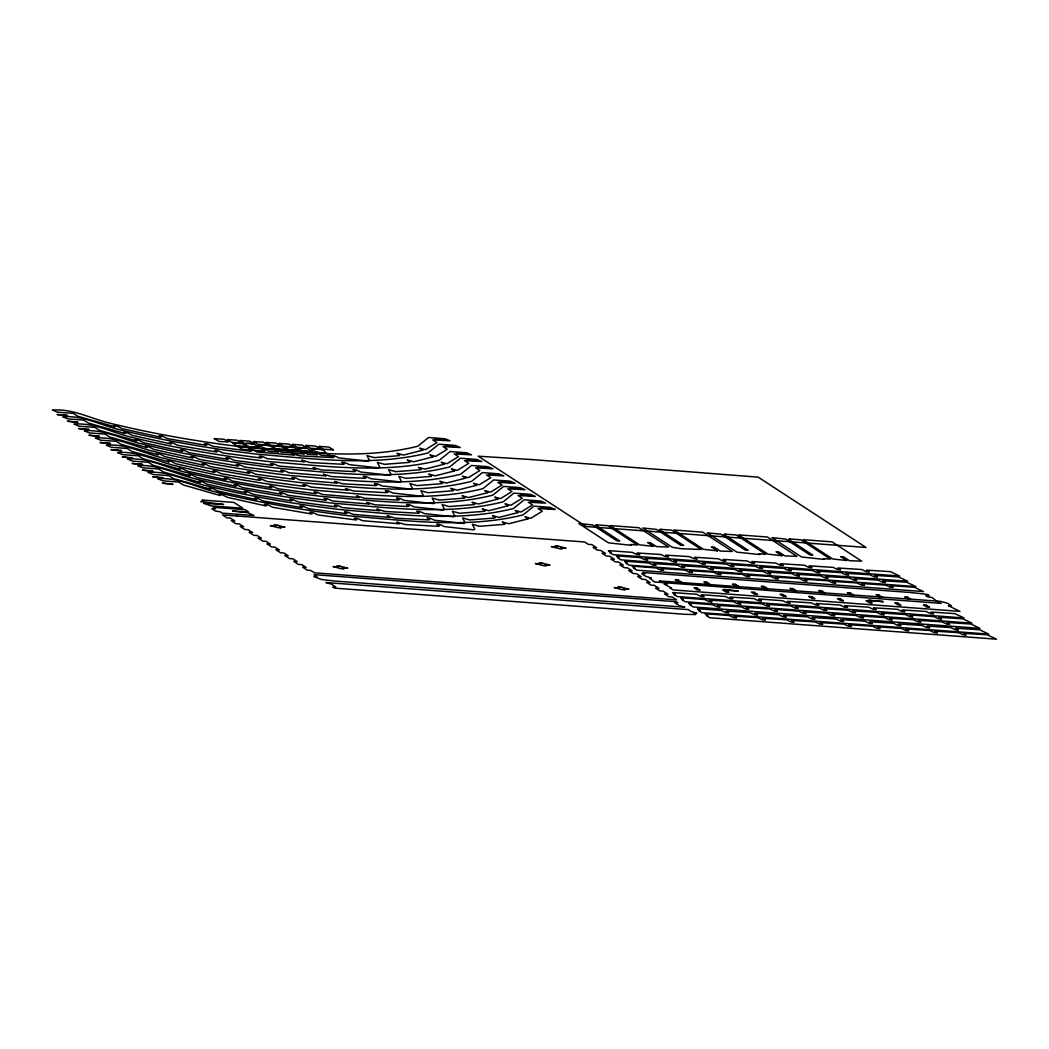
<?xml version="1.0" encoding="UTF-8"?>
<svg xmlns="http://www.w3.org/2000/svg" width="1049" height="1049" viewBox="0 0 1049 1049"><rect width="100%" height="100%" fill="white"/><g stroke="black" fill="none" stroke-linecap="round" stroke-linejoin="round"><path stroke-width="1.5" d="M214.35 438.679L224.132 439.256L228.564 441.983L218.835 441.393L214.298 438.639M239.828 440.462L249.636 441.17L254.081 443.897M241.427 443.045L231.645 442.337L227.253 439.505L237.035 440.226L241.467 442.953M237.966 446.52L247.774 447.228L252.206 449.955M253.478 441.563L263.299 442.193L267.744 444.92M254.028 443.989L244.247 443.281L239.854 440.593M266.249 442.442L276.057 443.137L280.489 445.864M252.193 450.034L242.385 449.326L237.992 446.638M259.391 447.451C236.025 447.582 246.699 437.944 259.405 447.372M267.692 445.012L257.831 444.278L253.53 441.616M264.23 448.487L274.038 449.182L278.483 451.909M279.165 443.399L288.973 444.107L293.405 446.835M264.794 450.978C241.519 451.149 252.088 441.498 264.807 450.886M280.437 445.969L270.668 445.248L266.249 442.547M276.975 449.431L286.783 450.139L291.229 452.866L281.486 452.263L277.002 449.562M284.489 446.874L294.297 447.582L298.742 450.309M292.369 444.396L302.178 445.091L306.623 447.818M278.431 452.014L268.649 451.293L264.256 448.605M285.774 449.444L275.913 448.71L271.612 445.904L281.381 446.612L285.826 449.352M293.353 446.926L283.584 446.218L279.191 443.53M297.706 447.871L307.514 448.566L311.946 451.293M305.888 445.405L315.697 446.1L320.129 448.828M298.716 450.401L288.829 449.667L284.528 447.005M306.596 447.91L296.788 447.202L292.396 444.514M319.093 446.389L328.901 447.084L333.346 449.811M304.118 453.811C291.399 444.383 280.804 454.165 304.144 453.837M311.907 451.398L302.125 450.677L297.732 447.989M320.089 448.933L310.307 448.211L305.915 445.523M316.614 452.394L326.423 453.102L330.868 455.83M333.32 449.903L323.433 449.182L319.132 446.507M330.841 455.909L320.955 455.187L316.654 452.525M662.981 582.497L659.362 580.936L940.363 601.326L947.522 603.241L951.338 605.732L948.375 605.745L960.005 611.383L673.17 589.944L669.983 587.873L671.426 587.978L664.109 584.031L667.321 584.031L665.236 582.667M725.606 590.181L728.793 592.265L725.895 592.042L722.709 589.971L738.352 591.059L723.666 589.433L724.584 590.036M422.76 450.165L403.485 455.069L396.955 453.312L399.839 455.161L399.131 455.686L374.191 457.613L367.019 455.633L369.445 460.327L368.291 461.18L339.115 457.954L334.356 455.791L331.458 455.607L334.054 457.272L332.73 457.587L299.765 455.856L291.596 453.456L294.192 455.122L257.307 452.027L251.891 449.719L248.993 449.497L251.432 451.07L249.924 451.201L212.934 446.323L207.348 443.858L204.463 443.635L206.758 445.117L205.342 445.169L167.591 438.626L161.952 435.991L159.055 435.768L161.153 437.118L159.959 437.118L122.104 428.674L116.465 425.842L113.58 425.632L115.351 426.759L114.459 426.733L77.941 416.296L73.417 413.372L57.577 412.178L52.45 410.08C73.128 408.402 92.01 419.22 111.719 423.652C156.301 434.496 201.565 442.232 247.131 447.517C303.672 452.067 362.01 460.157 417.83 446.218L428.608 437.485L445.025 438.731L449.995 440.803L432.713 439.885L436.961 442.573L425.461 449.68L419.692 448.198L422.76 450.165M433.027 456.866L413.752 461.77L407.222 460.013L410.107 461.862L409.398 462.386L384.472 464.314L377.299 462.321L379.725 467.028L378.571 467.88L349.396 464.655L344.623 462.491L341.738 462.307L344.334 463.973L342.997 464.287L310.032 462.543L301.863 460.144L304.459 461.809L267.587 458.728L262.158 456.407L259.273 456.197L261.712 457.757L260.191 457.902L223.201 453.024L217.628 450.546L214.73 450.336L217.038 451.817L215.609 451.87L177.858 445.327L172.22 442.678L169.322 442.468L171.433 443.819L170.226 443.819L132.371 435.374L126.745 432.542L123.848 432.319L125.618 433.46L124.726 433.434L88.221 422.996L83.684 420.072L67.857 418.879L62.717 416.781C83.409 415.102 102.291 425.92 121.986 430.339C166.568 441.196 211.832 448.933 257.411 454.217C313.939 458.767 372.29 466.844 428.097 452.919L438.875 444.186L455.292 445.419L460.262 447.503L442.98 446.572L447.228 449.26L435.728 456.381L429.959 454.899L433.027 456.866M444.291 464.209L425.015 469.113L418.499 467.356L421.383 469.205L420.675 469.729L395.735 471.657L388.563 469.664L390.989 474.371L389.835 475.223L360.659 471.998L355.899 469.834L353.002 469.65L355.598 471.316L354.26 471.63L321.296 469.9L313.14 467.487L315.736 469.152L278.85 466.071L273.422 463.763L270.537 463.54L272.976 465.113L271.455 465.245L234.465 460.367L228.892 457.889L226.007 457.679L228.302 459.16L226.872 459.213L189.122 452.67L183.483 450.021L180.598 449.811L182.696 451.162L181.49 451.162L143.634 442.717L138.009 439.885L135.111 439.662L136.881 440.803L136.003 440.777L99.485 430.339L94.948 427.415L79.121 426.222L73.994 424.124C94.672 422.445 113.554 433.263 133.249 437.682C177.845 448.539 223.109 456.276 268.675 461.56C325.203 466.11 383.554 474.187 439.361 460.262L450.139 451.529L466.556 452.762L471.526 454.846L454.243 453.915L458.492 456.617L446.992 463.724L441.223 462.242L444.291 464.209M454.571 470.909L435.296 475.813L428.766 474.056L431.65 475.905L430.942 476.43L406.002 478.357L398.83 476.364L401.256 481.058L400.102 481.924L370.926 478.698L366.167 476.534L363.269 476.351L365.865 478.016L364.541 478.331L331.576 476.587L323.407 474.187L326.003 475.853L289.118 472.771L283.702 470.45L280.804 470.24L283.243 471.801L281.735 471.932L244.745 467.067L239.159 464.589L236.274 464.379L238.582 465.861L237.153 465.913L199.402 459.37L193.763 456.721L190.866 456.512L192.964 457.862L191.77 457.862L153.915 449.418L148.276 446.572L145.391 446.363L147.162 447.503L146.27 447.477L109.752 437.04L105.228 434.116L89.388 432.922L84.261 430.811C104.939 429.133 123.821 439.951 143.529 444.383C188.112 455.227 233.376 462.963 278.942 468.26C335.483 472.811 393.821 480.888 449.641 466.962L460.419 458.229L476.836 459.462L481.806 461.547L464.523 460.616L468.772 463.304L457.272 470.411L451.503 468.942L454.571 470.909M465.664 478.147L446.389 483.051L439.859 481.294L442.757 483.143L442.049 483.668L417.109 485.595L409.936 483.602L412.362 488.296L411.208 489.162L382.033 485.936L377.273 483.773L374.375 483.589L376.971 485.254L375.634 485.569L342.669 483.825L334.513 481.425L337.096 483.091L300.224 480.009L294.795 477.688L291.91 477.479L294.349 479.039L292.828 479.17L255.838 474.305L250.265 471.827L247.38 471.617L249.675 473.086L248.246 473.151L210.495 466.608L204.857 463.96L201.972 463.75L204.07 465.1L202.863 465.1L165.008 456.656L159.382 453.811L156.485 453.601L158.255 454.742L157.376 454.715L120.858 444.265L116.321 441.354L100.494 440.16L95.367 438.049C116.046 436.371 134.928 447.189 154.623 451.621C199.218 462.465 244.483 470.201 290.048 475.499C346.576 480.049 404.927 488.126 460.734 474.2L471.512 465.468L487.929 466.7L492.899 468.785L475.617 467.854L479.865 470.542L468.365 477.649L462.596 476.18L465.664 478.147M476.6 485.281L457.325 490.171L450.795 488.414L453.679 490.276L452.971 490.788L428.044 492.715L420.872 490.735L423.298 495.43L422.144 496.282L392.969 493.056L388.209 490.906L385.311 490.722L387.907 492.387L386.57 492.689L353.605 490.958L345.449 488.559L348.032 490.224L311.16 487.129L305.731 484.822L302.846 484.612L305.285 486.172L303.764 486.303L266.774 481.439L261.201 478.96L258.316 478.737L260.611 480.219L259.182 480.272L221.431 473.742L215.792 471.093L212.908 470.87L215.006 472.22L213.799 472.234L175.944 463.789L170.318 460.944L167.42 460.734L169.191 461.862L168.312 461.848L131.794 451.398L127.257 448.487L111.43 447.28L106.303 445.182C126.981 443.504 145.863 454.322 165.558 458.754C210.141 469.598 255.418 477.334 300.984 482.632C357.512 487.182 415.863 495.259 471.67 481.321L482.448 472.588L498.865 473.833L503.835 475.905L486.552 474.987L490.801 477.675L479.301 484.782L473.532 483.301L476.6 485.281M487.877 492.624L468.588 497.514L462.071 495.757L464.956 497.619L464.248 498.131L439.308 500.058L432.136 498.078L434.561 502.773L433.407 503.625L404.232 500.399L399.472 498.249L396.574 498.065L399.171 499.73L397.846 500.032L364.868 498.301L356.712 495.902L359.309 497.567L322.423 494.472L317.008 492.165L314.11 491.955L316.549 493.515L315.041 493.646L278.051 488.782L272.465 486.303L269.58 486.093L271.875 487.562L270.458 487.628L232.694 481.085L227.056 478.436L224.171 478.226L226.269 479.563L225.063 479.577L187.22 471.132L181.582 468.287L178.684 468.077L180.454 469.205L179.576 469.191L143.057 458.741L138.52 455.83L122.694 454.637L117.567 452.525C138.245 450.847 157.127 461.665 176.835 466.097C221.418 476.941 266.682 484.677 312.248 489.975C368.776 494.525 427.127 502.602 482.933 488.664L493.712 479.944L510.129 481.176L515.098 483.248L497.816 482.33L502.065 485.018L490.565 492.125L484.795 490.644L487.877 492.624M497.816 499.101L478.528 504.005L472.011 502.248L474.895 504.097L474.187 504.621L449.247 506.549L442.075 504.556L444.501 509.25L443.347 510.116L414.171 506.89L409.412 504.726L406.514 504.543L409.11 506.208L407.786 506.523L374.821 504.779L366.652 502.379L369.248 504.044L332.363 500.963L326.947 498.642L324.049 498.432L326.488 499.993L324.98 500.124L287.99 495.259L282.404 492.781L279.519 492.571L281.814 494.04L280.398 494.105L242.634 487.562L236.995 484.913L234.111 484.704L236.209 486.054L235.002 486.054L197.16 477.61L191.521 474.764L188.636 474.554L190.407 475.695L189.515 475.669L152.997 465.218L148.473 462.307L132.633 461.114L127.506 459.003C148.184 457.325 167.066 468.142 186.774 472.575C231.357 483.419 276.621 491.155 322.187 496.452C378.715 501.002 437.066 509.08 492.873 495.154L503.651 486.421L520.081 487.654L525.038 489.739L507.755 488.808L512.004 491.496L500.504 498.603L494.735 497.134L497.816 499.101M508.083 505.802L488.808 510.693L482.278 508.935L485.163 510.797L484.454 511.309L459.528 513.236L452.342 511.256L454.768 515.951L453.614 516.803L424.452 513.577L419.679 511.427L416.794 511.243L419.377 512.909L418.053 513.21L385.088 511.479L376.919 509.08L379.515 510.745L342.643 507.65L337.214 505.343L334.329 505.133L336.768 506.693L335.247 506.824L298.257 501.96L292.684 499.481L289.786 499.258L292.094 500.74L290.665 500.793L252.914 494.263L247.276 491.614L244.378 491.404L246.489 492.742L245.282 492.755L207.427 484.31L201.788 481.465L198.904 481.255L200.674 482.383L199.782 482.37L163.264 471.919L158.74 469.008L142.913 467.815L137.773 465.704C158.451 464.025 177.347 474.843 197.042 479.275C241.624 490.119 286.888 497.855 332.467 503.153C388.995 507.703 447.346 515.78 503.153 501.842L513.931 493.122L530.348 494.354L535.318 496.426L518.036 495.508L522.284 498.196L510.784 505.303L505.015 503.822L508.083 505.802M518.35 512.489L499.075 517.393L492.558 515.636L495.443 517.485L494.735 518.009L469.795 519.937L462.622 517.944L465.048 522.651L463.894 523.503L434.719 520.278L429.959 518.114L427.061 517.931L429.657 519.596L428.32 519.911L395.355 518.18L387.199 515.767L389.795 517.445L352.91 514.351L347.481 512.043L344.597 511.82L347.035 513.394L345.514 513.525L308.524 508.647L302.951 506.169L300.066 505.959L302.361 507.441L300.932 507.493L263.181 500.95L257.543 498.301L254.658 498.091L256.756 499.442L255.55 499.442L217.707 490.998L212.068 488.165L209.171 487.942L210.941 489.083L210.062 489.057L173.544 478.619L169.007 475.695L153.18 474.502L148.053 472.404C168.732 470.726 187.614 481.543 207.309 485.962C251.904 496.82 297.169 504.556 342.735 509.84C399.263 514.39 457.613 522.468 513.42 508.542L524.198 499.809L540.615 501.042L545.585 503.127L528.303 502.196L532.551 504.897L521.051 512.004L515.282 510.522L518.35 512.489M528.08 518.835L508.804 523.726L502.274 521.982L505.159 523.831L504.451 524.356L479.524 526.27L472.338 524.29L474.764 528.984L473.61 529.85L444.448 526.611L439.675 524.461L436.79 524.277L439.374 525.942L438.049 526.257L405.084 524.513L396.915 522.114L399.512 523.779L362.639 520.697L357.211 518.376L354.326 518.167L356.752 519.727L355.244 519.858L318.253 514.993L312.681 512.515L309.783 512.305L312.091 513.774L310.661 513.84L272.91 507.296L267.272 504.648L264.374 504.438L266.485 505.788L265.279 505.788L227.423 497.344L221.785 494.499L218.9 494.289L220.67 495.43L219.779 495.403L183.26 484.953L178.736 482.042L162.91 480.848L157.77 478.737C178.448 477.059 197.33 487.877 217.038 492.309C261.621 503.153 306.885 510.889 352.464 516.187C408.992 520.737 467.329 528.814 523.149 514.875L533.928 506.156L550.345 507.388L555.314 509.46L538.032 508.542L542.281 511.23L530.781 518.337L525.011 516.855L528.08 518.835M232.59 442.98L236.89 445.786L246.79 446.52L242.45 443.727L232.629 442.98M258.854 444.946C271.416 454.794 282.561 444.92 258.854 444.946M303.135 451.372L307.436 454.178L317.336 454.899L312.917 452.093L303.135 451.372M311.251 448.867C323.42 458.452 334.946 448.841 311.251 448.867M696.628 613.075L693.599 613.101L695.789 614.544L685.049 614.321L334.5 588.122L332.743 586.968L335.798 586.955L331.55 584.162L326.003 582.536L688.288 609.613L691.265 611.567L696.628 613.075M202.247 501.278L200.818 501.54L223.647 504.49L203.598 503.363L211.111 505.867L242.83 508.241L233.914 502.419L202.195 500.045L204.319 501.435L202.247 501.278M213.393 508.555L211.95 508.804L215.36 511.033L220.133 511.755L222.257 513.131L253.976 515.505L247.892 512.738L232.511 511.073L248.429 511.886L245.046 509.683L213.327 507.323L215.451 508.699L213.393 508.555M532.066 459.58L478.2 456.197L586.076 526.532L866.015 547.447L758.178 477.151L532.066 459.58M596.868 524.88L595.439 525.143L619.736 540.982L616.838 540.773L592.541 524.933L578.864 523.543L608.472 542.844L630.436 545.218L631.393 545.047L630.541 544.497L637.438 545.008L607.83 525.706L596.868 524.88M660.713 529.352L659.283 529.614L683.581 545.454L680.683 545.231L656.386 529.391L642.722 528.001L672.33 547.303L681.876 548.758L701.296 549.466L671.688 530.165L660.713 529.352M609.299 550.659L608.341 550.83L611.108 552.626L609.653 552.521L612.839 554.606L899.675 576.032L890.483 571.666L866.5 570.118L869.254 571.915L866.356 571.705L861.793 569.528L837.81 567.981L840.577 569.777L837.679 569.555L833.116 567.378L809.133 565.831L811.887 567.627L808.989 567.417L804.426 565.241L780.443 563.693L783.21 565.49L780.312 565.28L775.749 563.09L751.766 561.543L754.519 563.352L751.622 563.129L747.058 560.953L723.076 559.405L725.842 561.202L722.945 560.992L718.381 558.802L694.399 557.255L697.152 559.065L694.254 558.842L689.691 556.665L665.709 555.118L668.475 556.914L665.577 556.704L661.014 554.515L637.031 552.967L639.785 554.777L636.887 554.554L632.324 552.377L609.299 550.659M653.566 546.398L639.615 544.864L610.007 525.562L638.959 527.726L668.58 547.027L656.412 546.608L650.459 542.726L647.613 542.517L653.566 546.398M725.252 534.177L723.823 534.439L748.121 550.279L745.223 550.056L720.925 534.216L707.262 532.826L736.87 552.128L758.833 554.501L759.778 554.331L758.938 553.78L765.822 554.292L736.214 534.99L725.252 534.177M617.35 555.904L616.392 556.075L619.159 557.884L617.717 557.766L620.903 559.851L907.739 581.277L898.534 576.911L874.551 575.363L877.305 577.173L874.42 576.95L869.844 574.773L845.861 573.226L848.628 575.022L845.73 574.813L841.167 572.636L817.184 571.089L819.938 572.885L817.053 572.662L812.477 570.486L788.494 568.938L791.261 570.735L788.363 570.525L783.8 568.348L759.817 566.801L762.571 568.597L759.686 568.374L755.11 566.198L731.127 564.65L733.894 566.46L730.996 566.237L726.433 564.06L702.45 562.513L705.203 564.31L702.319 564.1L697.742 561.91L673.76 560.363L676.526 562.172L673.628 561.949L669.065 559.773L645.083 558.225L647.849 560.022L644.951 559.812L640.375 557.622L617.35 555.904M625.532 561.241L624.575 561.412L627.341 563.208L625.899 563.103L629.085 565.188L915.921 586.614L906.716 582.247L882.734 580.7L885.487 582.51L882.602 582.287L878.026 580.11L854.043 578.563L856.81 580.359L853.912 580.149L849.349 577.96L825.366 576.412L828.12 578.222L825.235 577.999L820.659 575.822L796.676 574.275L799.443 576.071L796.545 575.862L791.982 573.672L767.999 572.125L770.753 573.934L767.868 573.711L763.292 571.535L739.309 569.987L742.076 571.784L739.178 571.574L734.615 569.384L710.632 567.85L713.386 569.646L710.501 569.423L705.925 567.247L681.942 565.699L684.709 567.496L681.811 567.286L677.248 565.109L653.265 563.562L656.018 565.359L653.134 565.136L648.557 562.959L625.532 561.241M633.15 566.198L632.193 566.381L634.947 568.178L633.504 568.073L636.691 570.145L923.526 591.584L914.322 587.217L890.339 585.67L893.105 587.466L890.208 587.243L885.644 585.067L861.662 583.519L864.415 585.329L861.531 585.106L856.954 582.929L832.972 581.382L835.738 583.178L832.84 582.969L828.277 580.779L804.295 579.232L807.048 581.041L804.163 580.818L799.587 578.642L775.604 577.094L778.371 578.891L775.473 578.681L770.91 576.491L746.927 574.944L749.681 576.753L746.796 576.53L742.22 574.354L718.237 572.806L721.004 574.603L718.106 574.393L713.543 572.203L689.56 570.669L692.314 572.466L689.429 572.243L684.853 570.066L660.87 568.519L663.637 570.315L660.739 570.105L656.176 567.929L633.15 566.198M717.424 550.856L703.473 549.322L673.864 530.02L702.817 532.184L732.425 551.486L720.257 551.066L714.317 547.198L711.471 546.988L717.424 550.856M789.949 539.002L788.52 539.265L812.818 555.105L809.92 554.895L785.622 539.055L771.946 537.665L801.554 556.967L823.517 559.34L824.475 559.169L823.622 558.619L830.52 559.13L800.911 539.829L789.949 539.002M642.762 573.606L641.804 573.777L645.633 576.268L651.324 578.025L649.436 577.894L654.366 581.946L941.202 603.372L936.56 601.195L932.063 597.471L927.88 596.907L925.795 595.557L929.126 595.557L927.316 594.377L911.083 592.554L642.814 572.479L644.781 573.764L642.762 573.606M781.951 555.682L768.012 554.147L738.404 534.846L767.357 537.009L796.965 556.311L784.796 555.891L778.856 552.01L776.011 551.8L781.951 555.682M846.648 560.52L832.696 558.986L803.088 539.684L832.041 541.848L861.662 561.149L849.493 560.73L843.54 556.849L840.695 556.639L846.648 560.52M673.642 592.606L672.697 592.777L675.451 594.573L674.009 594.468L677.195 596.553L964.031 617.979L954.826 613.613L930.843 612.065L933.61 613.875L930.712 613.652L926.149 611.475L902.153 609.928L904.92 611.724L902.022 611.515L897.459 609.325L873.476 607.777L876.243 609.587L873.345 609.364L868.782 607.187L844.786 605.64L847.553 607.437L844.655 607.227L840.092 605.037L816.109 603.49L818.876 605.299L815.978 605.076L811.415 602.9L787.419 601.352L790.185 603.149L787.288 602.939L782.724 600.749L759.699 599.031L758.742 599.215L761.508 601.011L758.611 600.789L754.047 598.612L730.065 597.065L732.818 598.861L729.92 598.651L725.357 596.475L702.332 594.744L701.375 594.927L704.141 596.724L701.243 596.501L696.68 594.324L673.642 592.606M681.627 597.799L680.67 597.982L683.437 599.779L681.981 599.674L685.167 601.746L972.003 623.185L962.798 618.818L938.816 617.271L941.582 619.067L938.685 618.858L934.121 616.668L911.096 614.95L910.139 615.12L912.892 616.93L910.008 616.707L905.431 614.53L881.448 612.983L884.215 614.78L881.317 614.57L876.754 612.38L852.771 610.833L855.525 612.642L852.64 612.419L848.064 610.243L824.081 608.695L826.848 610.492L823.95 610.282L819.387 608.105L795.404 606.558L798.171 608.354L795.273 608.132L790.697 605.955L766.714 604.408L769.481 606.204L766.583 605.994L762.02 603.818L738.037 602.27L740.804 604.067L737.906 603.844L733.33 601.667L709.347 600.12L712.114 601.929L709.216 601.706L704.653 599.53L681.627 597.799M689.599 603.005L688.642 603.175L691.409 604.985L689.954 604.867L693.153 606.951L979.976 628.377L970.784 624.011L946.801 622.463L949.555 624.273L946.657 624.05L942.094 621.873L918.111 620.326L920.878 622.123L917.98 621.913L913.417 619.723L889.434 618.189L892.188 619.985L889.29 619.762L884.727 617.586L860.744 616.038L863.511 617.835L860.613 617.625L856.05 615.448L832.067 613.901L834.82 615.697L831.936 615.475L827.359 613.298L803.377 611.751L806.143 613.547L803.246 613.337L798.682 611.161L775.657 609.43L774.7 609.613L777.453 611.41L774.568 611.2L769.992 609.01L746.009 607.463L748.776 609.272L745.878 609.049L741.315 606.873L717.332 605.325L720.086 607.122L717.201 606.912L712.625 604.722L689.599 603.005M698.398 608.735L697.441 608.918L700.207 610.715L698.752 610.61L701.938 612.682L988.774 634.12L979.582 629.754L955.587 628.207L958.353 630.003L955.455 629.793L950.892 627.604L926.91 626.056L929.676 627.866L926.778 627.643L922.215 625.466L898.219 623.919L900.986 625.715L898.088 625.506L893.525 623.316L869.542 621.769L872.309 623.578L869.411 623.355L864.848 621.178L840.852 619.631L843.619 621.428L840.721 621.218L836.158 619.028L812.175 617.481L814.942 619.29L812.044 619.067L807.481 616.891L783.498 615.343L786.252 617.14L783.354 616.93L778.791 614.753L754.808 613.206L757.575 615.002L754.677 614.78L750.114 612.603L726.131 611.056L728.885 612.852L725.987 612.642L721.424 610.466L698.398 608.735M706.174 613.809L705.216 613.98L707.97 615.776L706.528 615.671L709.714 617.756L996.55 639.182L987.345 634.815L963.362 633.268L966.129 635.065L963.231 634.855L958.668 632.678L934.685 631.131L937.439 632.927L934.554 632.717L929.978 630.528L905.995 628.98L908.762 630.79L905.864 630.567L901.301 628.39L877.318 626.843L880.072 628.639L877.187 628.43L872.611 626.24L848.628 624.693L851.395 626.502L848.497 626.279L843.934 624.103L819.951 622.555L822.704 624.352L819.82 624.142L815.243 621.952L791.261 620.405L794.027 622.214L791.13 621.991L786.566 619.815L762.584 618.267L765.337 620.064L762.453 619.854L757.876 617.664L733.894 616.13L736.66 617.927L733.762 617.704L729.199 615.527L706.174 613.809M314.884 576.412L313.926 576.583L321.492 579.494L334.211 581.015L684.761 607.214L679.109 605.535L674.848 602.795L677.903 602.782L676.264 601.706L313.979 574.642L316.955 576.57L314.884 576.412M444.763 439.544L435.112 438.836L445.655 440.121L444.763 439.544M455.03 446.245L445.392 445.537L455.935 446.822L455.03 446.245M466.294 453.588L456.656 452.88L467.198 454.165L466.294 453.588M476.574 460.288L466.923 459.567L477.465 460.865L476.574 460.288M487.667 467.526L478.029 466.805L488.572 468.103L487.667 467.526M498.603 474.646L488.965 473.938L499.508 475.236L498.603 474.646M509.866 481.989L500.229 481.281L510.771 482.579L509.866 481.989M519.806 488.48L510.168 487.759L520.71 489.057L519.806 488.48M530.086 495.167L520.435 494.459L530.991 495.757L530.086 495.167M540.353 501.868L530.715 501.16L541.258 502.445L540.353 501.868M550.082 508.201L540.432 507.493L550.987 508.791L550.082 508.201M237.035 516.016L222.545 514.941L227.004 517.839L230.452 518.101L234.701 520.868L231.252 520.619L235.933 523.661L239.369 523.923L243.63 526.69L240.182 526.428L244.85 529.483L248.298 529.732L252.547 532.512L249.098 532.249L253.779 535.292L257.228 535.554L261.476 538.321L258.028 538.071L262.696 541.114L266.144 541.376L270.393 544.143L266.944 543.88L271.625 546.935L275.074 547.185L279.322 549.964L275.874 549.702L280.542 552.744L283.991 553.007L288.239 555.773L284.79 555.524L289.472 558.566L292.92 558.829L297.169 561.595L293.72 561.333L298.388 564.388L301.837 564.637L306.085 567.417L302.65 567.155L307.318 570.197L310.766 570.459L314.634 572.833L676.644 599.884L672.173 596.973L668.724 596.711L664.476 593.944L667.925 594.206L663.256 591.151L659.808 590.902L655.559 588.122L659.008 588.384L654.327 585.342L650.878 585.08L646.63 582.313L650.078 582.562L645.41 579.52L641.962 579.258L637.713 576.491L641.162 576.753L636.481 573.698L633.032 573.449L628.784 570.669L632.232 570.931L627.564 567.889L624.116 567.627L619.867 564.86L623.316 565.109L618.635 562.067L615.186 561.805L610.938 559.038L614.386 559.301L609.718 556.245L606.27 555.996L602.021 553.216L605.457 553.479L600.789 550.437L597.34 550.174L593.091 547.408L596.54 547.657L591.859 544.615L588.41 544.352L584.542 541.979L237.035 516.016M557.963 546.109L555.065 545.9L556.744 546.988L551.302 546.581L559.314 548.666L562.212 548.876L560.533 547.788L565.988 548.194L557.963 546.109M276.936 525.156L274.038 524.933L275.717 526.034L270.275 525.628L278.287 527.713L281.184 527.922L279.506 526.834L284.961 527.241L276.936 525.156M542.005 563.077L539.107 562.867L540.786 563.956L535.331 563.549L543.356 565.634L546.254 565.844L544.575 564.755L550.017 565.162L542.005 563.077M678.126 580.045L675.228 579.822L678.415 581.907L681.312 582.116L678.126 580.045M706.803 582.182L703.905 581.972L707.092 584.044L709.989 584.267L706.803 582.182M735.493 584.332L732.595 584.109L735.782 586.194L738.68 586.404L735.493 584.332M764.17 586.47L761.272 586.26L764.459 588.332L767.357 588.555L764.17 586.47M792.86 588.62L789.963 588.397L793.149 590.469L796.047 590.692L792.86 588.62M821.537 590.757L818.64 590.535L821.826 592.619L824.724 592.829L821.537 590.757M850.228 592.895L847.33 592.685L850.516 594.757L853.414 594.98L850.228 592.895M878.905 595.045L876.007 594.822L879.193 596.907L882.091 597.117L878.905 595.045M907.595 597.183L904.697 596.973L907.883 599.045L910.781 599.267L907.595 597.183M882.248 601.287L868.467 600.251L883.179 601.89L882.248 601.287M696.929 588.043L694.032 587.82L697.218 589.905L700.116 590.115L696.929 588.043M754.297 592.331L751.399 592.108L754.585 594.193L757.483 594.403L754.297 592.331M782.974 594.468L780.076 594.259L783.262 596.33L786.16 596.553L782.974 594.468M811.651 596.619L808.766 596.396L811.952 598.481L814.85 598.691L811.651 596.619M840.341 598.756L837.443 598.546L840.629 600.618L843.527 600.841L840.341 598.756M869.018 600.907L866.133 600.684L869.319 602.769L872.217 602.978L869.018 600.907M897.708 603.044L894.81 602.834L897.996 604.906L900.894 605.116L897.708 603.044M926.385 605.181L923.5 604.971L926.687 607.043L929.584 607.266L926.385 605.181M339.732 566.093L336.847 565.883L338.525 566.971L333.071 566.565L341.095 568.65L343.98 568.86L342.302 567.771L347.757 568.178L339.732 566.093M620.838 587.099L617.94 586.876L619.618 587.978L614.176 587.571L622.188 589.656L625.086 589.866L623.408 588.777L628.862 589.184L620.838 587.099M66.716 415.247L57.079 414.512L67.66 415.824L66.716 415.247M76.997 421.934L67.359 421.2L77.941 422.524L76.997 421.934M88.26 429.29L78.623 428.543L89.204 429.867L88.26 429.29M98.527 435.978L88.89 435.243L99.471 436.568L98.527 435.978M109.634 443.216L99.996 442.481L110.578 443.806L109.634 443.216M120.569 450.349L110.932 449.615L121.514 450.926L120.569 450.349M131.833 457.692L122.195 456.958L132.777 458.269L131.833 457.692M141.772 464.169L132.135 463.435L142.716 464.759L141.772 464.169M152.053 470.87L142.415 470.136L152.997 471.447L152.053 470.87M162.32 477.57L152.682 476.823L163.264 478.147L162.32 477.57M172.049 483.904L162.398 483.169L172.993 484.494L172.049 483.904"/></g></svg>
